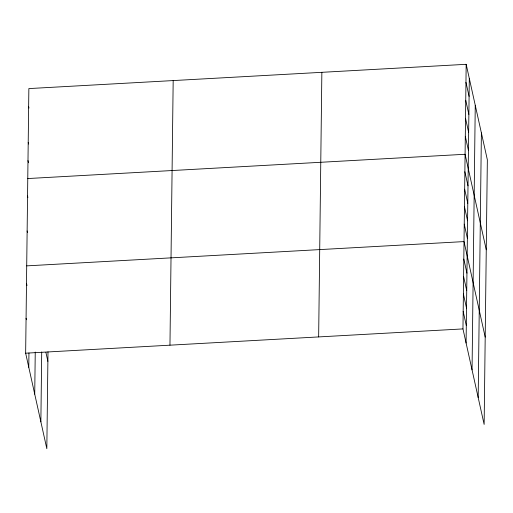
<?xml version="1.0" encoding="UTF-8"?>
<svg xmlns="http://www.w3.org/2000/svg" width="513" height="513" viewBox="0 0 513 513"><rect width="100%" height="100%" fill="white"/><g stroke="black" fill="none" stroke-linecap="round" stroke-linejoin="round"><path stroke-width="0.77" d="M47.998 351.847L46.824 448.689L25.65 353.188L28.863 88.582L466.176 64.311L487.35 159.812L484.137 424.418L462.963 328.91L466.176 64.311M28.779 367.289L28.952 353.002M34.73 394.151L35.243 352.078M40.867 421.827L41.713 351.976M169.963 345.172L173.176 80.573M318.65 336.919L321.863 72.32M466.093 343.017L469.305 78.412M472.05 369.879L475.256 105.274M478.18 397.556L481.393 132.95M27.773 178.55L465.086 154.272L486.26 249.78M26.708 265.869L464.021 241.591L485.195 337.099M25.65 353.188L462.963 328.91M465.958 82.304L469.087 96.406M465.74 100.291L468.869 114.399M465.522 118.285L468.651 132.392M465.304 136.278L468.427 150.386M464.874 171.74L467.997 185.841M464.663 189.201L467.785 203.308M464.451 206.662L467.574 220.77M464.239 224.13L467.362 238.231M463.81 259.059L466.939 273.16M463.598 276.52L466.727 290.621M463.386 293.981L466.516 308.089M463.175 311.449L466.304 325.55M28.645 106.576L28.972 108.063M28.209 142.563L28.536 144.044M27.991 160.556L28.484 162.781M27.561 196.011L27.888 197.499M27.131 230.94L27.465 232.421M45.901 352.418L47.882 361.37M26.496 283.33L26.99 285.555M26.073 318.259L26.4 319.74"/></g></svg>
